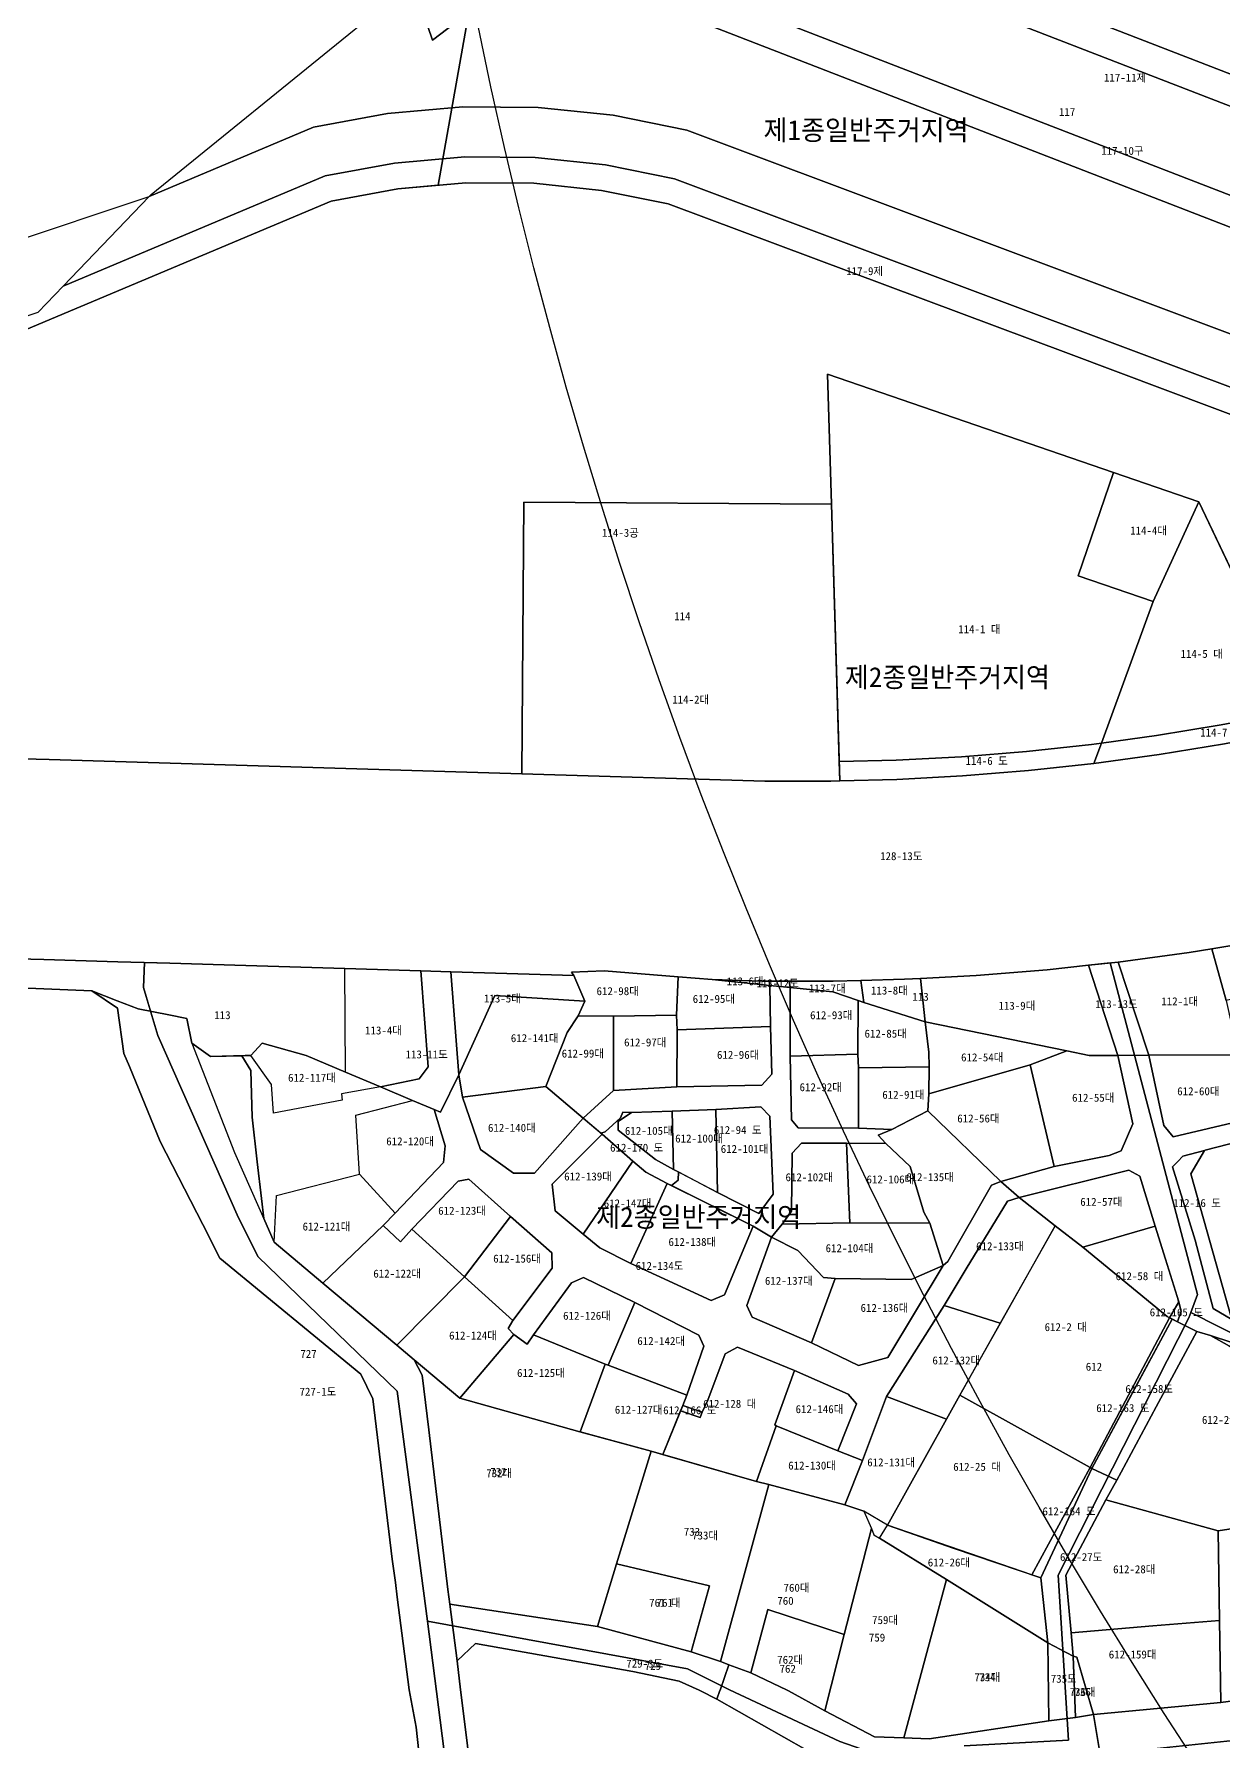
# Model space of a CAD drawing. Header units: metres. Extents: x 198218 to 208474, y 536547 to 547345.
# Drawn here: x 199156.2 to 199394.1, y 544128.4 to 544469.8 of the extents above; entities that cross this region are included whole.
import ezdxf
from ezdxf.enums import TextEntityAlignment as Align

# ---------------------------------------------------------------- set-up
doc = ezdxf.new("R2010")
doc.units = ezdxf.units.M
for name, color, linetype in [('CENTER_RADIUS', 1, 'Continuous'), ('PARCEL_BONBUN', 7, 'Continuous'), ('PARCEL_BUBUN', 8, 'Continuous'), ('PARCEL_LABEL', 3, 'Continuous'), ('ZONING', 5, 'Continuous'), ('ZONING_LABEL', 6, 'Continuous')]:
    doc.layers.add(name, color=color, linetype=linetype)

msp = doc.modelspace()

# ---------------------------------------------------------------- linework, layer by layer
at = {"layer": 'CENTER_RADIUS'}
msp.add_circle((200224.7, 544673.01), 1000, dxfattribs=at)
at = {"layer": 'PARCEL_BONBUN'}
for points in [[(199052.48, 544327.49), (199159.21, 544324.76), (199253.78, 544321.93), (199302.36, 544320.47), (199315.55, 544320.45), (199317.36, 544320.5), (199328.74, 544320.78), (199341.91, 544321.48), (199355.05, 544322.54), (199368.17, 544323.96), (199381.24, 544325.74), (199394.26, 544327.88), (199407.22, 544330.36), (199410.68, 544331.13), (199420.09, 544333.21), (199432.89, 544336.4), (199445.6, 544339.94), (199458.21, 544343.83), (199470.7, 544348.06), (199483.07, 544352.63), (199494.99, 544355.34), (199496.17, 544354.7), (199502, 544343.08), (200291.34, 544739.08)], [(200291.34, 544739.08), (199502, 544343.08), (199496.17, 544354.7), (199494.99, 544355.34), (199488.99, 544358.61), (199363.05, 544405.92), (199283.03, 544435.86), (199269.69, 544438.56), (199256.15, 544439.98), (199242.55, 544440.08), (199228.99, 544438.88), (199215.61, 544436.39), (199102, 544388.62)], [(199259.08, 544508.2), (199470.51, 544426.35), (199564.63, 544452.55), (199706.19, 544522.92)], [(199062.65, 544398.4), (199179.23, 544437.36), (199179.61, 544437.74), (199220.23, 544470.64)], [(199102, 544388.62), (199215.61, 544436.39), (199228.99, 544438.88), (199242.55, 544440.08), (199256.15, 544439.98), (199269.69, 544438.56), (199283.03, 544435.86), (199363.05, 544405.92), (199488.99, 544358.61)], [(199394.26, 544327.88), (199381.24, 544325.74), (199368.17, 544323.96), (199355.05, 544322.54), (199341.91, 544321.48), (199328.74, 544320.78), (199317.36, 544320.5), (199317.36, 544320.5), (199317.36, 544320.5), (199315.55, 544320.45), (199302.36, 544320.47), (199253.78, 544321.93), (199159.21, 544324.76), (199052.48, 544327.49)], [(199401.27, 544288.49), (199391.71, 544286.93), (199387.18, 544286.18), (199373.02, 544284.26), (199367.05, 544283.62), (199358.82, 544282.72), (199344.58, 544281.57), (199333.51, 544280.99), (199330.31, 544280.82), (199321.58, 544280.6), (199316.03, 544280.45), (199307.25, 544280.46), (199303.25, 544280.47), (199301.75, 544280.47), (199291.85, 544280.77), (199285, 544281.32), (199270.19, 544282.52), (199263.69, 544282.24), (199263.69, 544282.24), (199264.14, 544281.6), (199239.59, 544282.33), (199233.58, 544282.51), (199218.37, 544282.97), (199198.57, 544283.56), (199183.38, 544284.02), (199172.98, 544284.33), (199158.19, 544284.77), (199054.67, 544287.42)], [(199054.67, 544287.42), (199158.19, 544284.77), (199172.98, 544284.33), (199183.38, 544284.02), (199198.57, 544283.56), (199218.37, 544282.97), (199233.58, 544282.51), (199239.59, 544282.33), (199264.14, 544281.6), (199266.37, 544276.42), (199248.34, 544277.57), (199248.34, 544277.57), (199241.18, 544261.69), (199237.49, 544254.26), (199236.22, 544254.79), (199231.9, 544256.61), (199225.51, 544259.29), (199218.5, 544262.24), (199210.6, 544265.56), (199201.8, 544268.03), (199199.55, 544265.59), (199198.43, 544265.57), (199191.5, 544265.41), (199187.74, 544268.06), (199186.77, 544272.97), (199183.2, 544273.69), (199177.02, 544274.93), (199172.82, 544276.55), (199167.77, 544278.5), (199126.02, 544280.25)], [(199395.41, 544265.71), (199379.15, 544265.62), (199376.87, 544272.53), (199373.02, 544284.26), (199387.18, 544286.18), (199391.71, 544286.93), (199401.27, 544288.49)], [(199126.02, 544280.25), (199167.77, 544278.5), (199172.89, 544275.06), (199174.2, 544265.98), (199175.28, 544263.41), (199181.42, 544248.41), (199189.96, 544231.79), (199193.39, 544225.07), (199221.53, 544201.84), (199223.93, 544196.95), (199227.8, 544164.85), (199228.47, 544160.23), (199228.8, 544157.31), (199231.22, 544138.78), (199232.61, 544131.27), (199235.44, 544105.33)], [(199369.38, 544125.81), (199368.1, 544133.81), (199364.77, 544145.3), (199363.99, 544145.48), (199358.96, 544148.13), (199338.67, 544160.82), (199325.28, 544169.05), (199326.85, 544171.67), (199322.18, 544174.5), (199318.32, 544175.77), (199303.16, 544179.78), (199300.66, 544180.44), (199281.93, 544185.81), (199279.62, 544186.44), (199265.4, 544190.37), (199265.4, 544190.37), (199265.38, 544190.37), (199241.39, 544197.1), (199232.26, 544204.74), (199228.79, 544207.64), (199213.98, 544220.06), (199204.24, 544228.29), (199202.16, 544232.99), (199201.7, 544236.98), (199200.86, 544244.33), (199199.83, 544253.28), (199199.55, 544262.59), (199197.74, 544265.55), (199198.43, 544265.57), (199199.55, 544265.59), (199201.8, 544268.03), (199210.6, 544265.56), (199218.5, 544262.24), (199225.51, 544259.29), (199231.9, 544256.61), (199236.22, 544254.79), (199237.49, 544254.26), (199241.18, 544261.69), (199248.34, 544277.57), (199266.37, 544276.42), (199264.14, 544281.6), (199263.69, 544282.24), (199270.19, 544282.52), (199285, 544281.32), (199291.85, 544280.77), (199303.35, 544279.59), (199307.43, 544279.18), (199315.92, 544278.31), (199320.99, 544276.56), (199322.15, 544276.16), (199334.39, 544272.33), (199362.72, 544266.49), (199367.24, 544265.56), (199372.93, 544265.59), (199379.15, 544265.62), (199395.41, 544265.71)], [(199235.44, 544105.33), (199232.61, 544131.27), (199231.22, 544138.78), (199228.8, 544157.31), (199228.47, 544160.23), (199227.8, 544164.85), (199223.93, 544196.95), (199221.53, 544201.84), (199193.39, 544225.07), (199189.96, 544231.79), (199181.42, 544248.41), (199175.28, 544263.41), (199174.2, 544265.98), (199172.89, 544275.06), (199167.77, 544278.5), (199167.77, 544278.5), (199172.82, 544276.55), (199177.02, 544274.93), (199183.2, 544273.69), (199186.77, 544272.97), (199187.74, 544268.06), (199191.5, 544265.41), (199197.74, 544265.55), (199199.55, 544262.59), (199199.83, 544253.28), (199200.86, 544244.33), (199201.7, 544236.98), (199202.16, 544232.99), (199204.24, 544228.29), (199213.98, 544220.06), (199228.79, 544207.64), (199232.26, 544204.74), (199233.86, 544201.68), (199235.17, 544190.73), (199238.99, 544158.84), (199239.39, 544155.87), (199240.83, 544144.53), (199241.5, 544138.76), (199242.46, 544131.36), (199244.73, 544112.34)], [(199395.73, 544212.82), (199392.01, 544215.01), (199388.4, 544228.69), (199383.9, 544243.31), (199384.93, 544244.39), (199385.97, 544245.48), (199390.26, 544246.6), (199390.38, 544246.63), (199399.5, 544248.99)], [(199399.5, 544248.99), (199390.38, 544246.63), (199390.26, 544246.6), (199385.97, 544245.48), (199384.93, 544244.39), (199383.9, 544243.31), (199388.4, 544228.69), (199392.01, 544215.01), (199395.73, 544212.82)], [(199315.11, 544124.19), (199292.77, 544136.86), (199293.36, 544138.59), (199293.4, 544138.69), (199295.14, 544143.76), (199295.14, 544143.76), (199299.54, 544142.17), (199306.84, 544138.67), (199307.08, 544138.55), (199314.34, 544134.58), (199324.3, 544129.36), (199330.16, 544129.13), (199335.19, 544128.96), (199359.17, 544132.53), (199364.47, 544133.21), (199368.1, 544133.81), (199369.38, 544125.81)]]:
    msp.add_lwpolyline(points, dxfattribs=at)
for points in [[(199270.57, 544540.43), (199269.7, 544562.79), (199268.99, 544573.43), (199274.09, 544583.06), (199284.56, 544593.13), (199291.39, 544599.7), (199294.48, 544611.67), (199519.2, 544671.52), (199517.45, 544676.63), (199530.32, 544681.16), (199625.75, 544714.74), (199630.3, 544712.67), (199634.64, 544701.81), (199703.96, 544528.49), (199706.19, 544522.92), (199564.63, 544452.55), (199470.51, 544426.35), (199259.08, 544508.2), (199263.72, 544512.83), (199263.96, 544513.07), (199270.57, 544540.43)], [(199291.85, 544280.77), (199301.75, 544280.47), (199303.25, 544280.47), (199307.25, 544280.46), (199316.03, 544280.45), (199321.58, 544280.6), (199330.31, 544280.82), (199333.51, 544280.99), (199344.58, 544281.57), (199358.82, 544282.72), (199367.05, 544283.62), (199373.02, 544284.26), (199376.87, 544272.53), (199379.15, 544265.62), (199372.93, 544265.59), (199367.24, 544265.56), (199362.72, 544266.49), (199334.39, 544272.33), (199322.15, 544276.16), (199320.99, 544276.56), (199315.92, 544278.31), (199307.43, 544279.18), (199303.35, 544279.59), (199291.85, 544280.77)], [(199232.26, 544204.74), (199241.39, 544197.1), (199265.38, 544190.37), (199279.62, 544186.44), (199272.69, 544163.97), (199268.92, 544151.39), (199239.39, 544155.87), (199238.99, 544158.84), (199235.17, 544190.73), (199233.86, 544201.68), (199232.26, 544204.74)], [(199279.62, 544186.44), (199281.92, 544185.81), (199300.66, 544180.44), (199303.16, 544179.78), (199293.51, 544144.42), (199287.62, 544146.37), (199291.26, 544159.55), (199272.69, 544163.97), (199279.62, 544186.44)], [(199299.54, 544142.17), (199295.14, 544143.76), (199295.01, 544143.81), (199293.51, 544144.42), (199303.16, 544179.78), (199318.32, 544175.77), (199322.18, 544174.5), (199323.7, 544171), (199318.21, 544149.79), (199302.97, 544154.83), (199299.54, 544142.17)], [(199324.3, 544129.36), (199314.34, 544134.58), (199318.21, 544149.79), (199323.7, 544171), (199324.18, 544169.72), (199325.28, 544169.05), (199338.67, 544160.82), (199330.16, 544129.13), (199324.3, 544129.36)], [(199291.26, 544159.55), (199287.62, 544146.37), (199268.92, 544151.39), (199272.69, 544163.97), (199291.26, 544159.55)], [(199358.96, 544148.13), (199359.17, 544132.53), (199335.19, 544128.96), (199330.16, 544129.13), (199338.67, 544160.82), (199358.96, 544148.13)], [(199295.14, 544143.76), (199293.4, 544138.69), (199293.36, 544138.59), (199292.77, 544136.86), (199289.47, 544138.58), (199289.21, 544138.69), (199285.21, 544140.51), (199275.93, 544142.41), (199244.48, 544148.04), (199240.83, 544144.53), (199239.39, 544155.87), (199268.92, 544151.39), (199287.62, 544146.37), (199293.51, 544144.42), (199295.01, 544143.81), (199295.14, 544143.76)], [(199299.54, 544142.17), (199302.97, 544154.83), (199318.21, 544149.79), (199314.34, 544134.58), (199307.08, 544138.55), (199306.84, 544138.67), (199299.54, 544142.17)], [(199269.66, 544109.5), (199269.66, 544109.32), (199263.86, 544109.96), (199246.06, 544112.04), (199244.97, 544112.3), (199244.73, 544112.34), (199242.46, 544131.36), (199241.5, 544138.76), (199240.83, 544144.53), (199244.48, 544148.04), (199275.93, 544142.41), (199285.21, 544140.51), (199289.21, 544138.69), (199289.47, 544138.58), (199292.77, 544136.86), (199315.11, 544124.19), (199316.96, 544123.8), (199316.37, 544120.09), (199313.7, 544104.26), (199313.5, 544104.28), (199292.55, 544106.77), (199285.44, 544107.49), (199269.66, 544109.5)], [(199363.99, 544145.48), (199364.47, 544133.21), (199359.17, 544132.53), (199358.96, 544148.13), (199363.99, 544145.48)], [(199368.1, 544133.81), (199364.47, 544133.21), (199363.99, 544145.48), (199364.77, 544145.3), (199368.1, 544133.81)]]:
    msp.add_lwpolyline(points, close=True, dxfattribs=at)
at = {"layer": 'PARCEL_BUBUN'}
for points in [[(199530.32, 544681.16), (199625.75, 544714.74), (199630.3, 544712.67), (199634.64, 544701.81), (199703.96, 544528.49), (199562.47, 544458.18), (199470.82, 544432.66), (199263.72, 544512.83), (199263.96, 544513.07), (199270.57, 544540.43), (199269.7, 544562.79), (199268.99, 544573.43), (199274.09, 544583.06), (199284.56, 544593.13), (199291.39, 544599.7), (199294.48, 544611.67), (199519.2, 544671.52), (199517.45, 544676.63), (199530.32, 544681.16)], [(199793.02, 544566.08), (199797.75, 544549.89), (199570.6, 544436.99), (199469.65, 544408.89), (199293.48, 544477.07), (199276.14, 544480.59), (199258.53, 544482.43), (199240.83, 544482.57), (199232.63, 544481.84), (199259.08, 544508.2), (199470.51, 544426.35), (199564.63, 544452.55), (199706.19, 544522.92), (199793.02, 544566.08)], [(199797.75, 544549.89), (199799.46, 544544.04), (199572.76, 544431.36), (199469.35, 544402.57), (199292.01, 544471.25), (199275.23, 544474.66), (199258.2, 544476.44), (199241.08, 544476.58), (199225.9, 544475.23), (199226.41, 544475.64), (199232.63, 544481.84), (199240.83, 544482.57), (199258.53, 544482.43), (199276.14, 544480.59), (199293.48, 544477.07), (199469.65, 544408.89), (199570.6, 544436.99), (199797.75, 544549.89)], [(199799.46, 544544.04), (199804.87, 544525.51), (199579.6, 544413.55), (199468.34, 544382.56), (199286.77, 544450.59), (199272, 544453.59), (199257.01, 544455.15), (199241.93, 544455.27), (199226.92, 544453.94), (199212.11, 544451.18), (199179.23, 544437.36), (199179.61, 544437.74), (199220.23, 544470.64), (199225.9, 544475.23), (199241.08, 544476.58), (199258.2, 544476.44), (199275.23, 544474.66), (199292.01, 544471.25), (199469.35, 544402.57), (199572.76, 544431.36), (199799.46, 544544.04)], [(199804.87, 544525.51), (199807.72, 544515.76), (199583.2, 544404.17), (199467.88, 544372.06), (199284.31, 544440.9), (199270.48, 544443.7), (199256.45, 544445.17), (199242.34, 544445.28), (199228.28, 544444.04), (199214.41, 544441.45), (199162.01, 544419.41), (199179.23, 544437.36), (199212.11, 544451.18), (199226.92, 544453.94), (199241.93, 544455.27), (199257.01, 544455.15), (199272, 544453.59), (199286.77, 544450.59), (199468.34, 544382.56), (199579.6, 544413.55), (199804.87, 544525.51)], [(199706.19, 544522.92), (199564.63, 544452.55), (199470.51, 544426.35), (199259.08, 544508.2), (199263.72, 544512.83), (199470.82, 544432.66), (199562.47, 544458.18), (199703.96, 544528.49), (199706.19, 544522.92)], [(199315.66, 544375.8), (199314.86, 544401.85), (199372.1, 544382.17), (199365.01, 544361.52), (199380.02, 544356.35), (199369.67, 544328.05), (199367.7, 544327.78), (199354.7, 544326.37), (199341.65, 544325.32), (199328.59, 544324.63), (199317.24, 544324.34), (199315.66, 544375.8)], [(199389.12, 544376.32), (199380.02, 544356.35), (199365.01, 544361.52), (199372.1, 544382.17), (199389.12, 544376.32)], [(199253.78, 544321.93), (199254.15, 544376.2), (199315.66, 544375.8), (199317.36, 544320.5), (199315.55, 544320.45), (199302.36, 544320.47), (199253.78, 544321.93)], [(199389.12, 544376.32), (199408.99, 544334.7), (199406.43, 544334.13), (199393.59, 544331.67), (199380.67, 544329.55), (199369.67, 544328.05), (199380.02, 544356.35), (199389.12, 544376.32)], [(199408.99, 544334.7), (199410.69, 544331.13), (199407.22, 544330.36), (199394.26, 544327.88), (199381.24, 544325.74), (199368.17, 544323.96), (199369.67, 544328.05), (199380.67, 544329.55), (199393.59, 544331.67), (199406.43, 544334.13), (199408.99, 544334.7)], [(199369.67, 544328.05), (199368.17, 544323.96), (199355.05, 544322.54), (199341.91, 544321.48), (199328.74, 544320.78), (199317.36, 544320.5), (199317.24, 544324.34), (199328.59, 544324.63), (199341.65, 544325.32), (199354.7, 544326.37), (199367.7, 544327.78), (199369.67, 544328.05)], [(199391.71, 544286.93), (199401.27, 544288.49), (199409.42, 544290.06), (199412.12, 544280.65), (199394.58, 544276.61), (199391.71, 544286.93)], [(199373.02, 544284.26), (199387.18, 544286.18), (199391.71, 544286.93), (199394.58, 544276.61), (199396.98, 544265.71), (199395.41, 544265.71), (199379.15, 544265.62), (199376.87, 544272.53), (199373.02, 544284.26)], [(199218.37, 544282.97), (199233.58, 544282.51), (199235.05, 544263.32), (199233.24, 544260.93), (199225.51, 544259.29), (199218.5, 544262.24), (199218.37, 544282.97)], [(199333.51, 544280.99), (199344.58, 544281.57), (199358.82, 544282.72), (199367.05, 544283.62), (199372.93, 544265.59), (199367.24, 544265.56), (199362.72, 544266.49), (199334.39, 544272.33), (199333.51, 544280.99)], [(199367.05, 544283.62), (199373.02, 544284.26), (199376.87, 544272.53), (199379.15, 544265.62), (199372.93, 544265.59), (199367.05, 544283.62)], [(199233.58, 544282.51), (199239.59, 544282.33), (199241.18, 544261.69), (199237.49, 544254.26), (199236.22, 544254.79), (199231.9, 544256.61), (199225.51, 544259.29), (199233.24, 544260.93), (199235.05, 544263.32), (199233.58, 544282.51)], [(199239.59, 544282.33), (199264.14, 544281.6), (199266.37, 544276.42), (199248.34, 544277.57), (199241.18, 544261.69), (199239.59, 544282.33)], [(199285, 544281.32), (199284.72, 544273.67), (199272.11, 544273.48), (199265.04, 544273.54), (199266.37, 544276.42), (199264.14, 544281.6), (199263.69, 544282.24), (199270.19, 544282.52), (199285, 544281.32)], [(199266.03, 544253.08), (199272.06, 544258.59), (199284.78, 544259.29), (199301.78, 544259.65), (199303.73, 544261.84), (199303.46, 544271.41), (199303.35, 544279.59), (199307.43, 544279.18), (199307.42, 544265.45), (199307.67, 544252.75), (199309.01, 544251.12), (199321.1, 544251.07), (199327.76, 544250.82), (199325.04, 544249.66), (199326.58, 544247.96), (199318.7, 544248.07), (199309.68, 544248.08), (199307.85, 544246.04), (199307.7, 544234.47), (199305.83, 544231.88), (199303.71, 544229.25), (199299.99, 544231.48), (199283.67, 544239.59), (199285.04, 544240.68), (199285.08, 544242.3), (199292.89, 544238.19), (199301.12, 544234.01), (199304.03, 544237.85), (199303.34, 544253.46), (199301.58, 544255.32), (199292.57, 544254.76), (199283.84, 544254.43), (199275.71, 544254.16), (199273.97, 544254.28), (199273.48, 544253.13), (199270.42, 544250.32), (199269.58, 544250.05), (199266.03, 544253.08)], [(199291.85, 544280.77), (199303.35, 544279.59), (199303.46, 544271.41), (199284.82, 544270.74), (199284.72, 544273.67), (199285, 544281.32), (199291.85, 544280.77)], [(199291.85, 544280.77), (199301.75, 544280.47), (199303.25, 544280.47), (199303.35, 544279.59), (199291.85, 544280.77)], [(199303.25, 544280.47), (199307.25, 544280.46), (199307.43, 544279.18), (199303.35, 544279.59), (199303.25, 544280.47)], [(199307.25, 544280.46), (199316.03, 544280.45), (199321.58, 544280.6), (199322.15, 544276.16), (199320.99, 544276.56), (199315.92, 544278.31), (199307.43, 544279.18), (199307.25, 544280.46)], [(199321.58, 544280.6), (199330.31, 544280.82), (199333.51, 544280.99), (199334.39, 544272.33), (199322.15, 544276.16), (199321.58, 544280.6)], [(199266.37, 544276.42), (199265.04, 544273.54), (199262.81, 544270.18), (199258.56, 544259.42), (199241.92, 544257.26), (199241.18, 544261.69), (199248.34, 544277.57), (199266.37, 544276.42)], [(199320.99, 544276.56), (199320.98, 544265.82), (199307.42, 544265.45), (199307.43, 544279.18), (199315.92, 544278.31), (199320.99, 544276.56)], [(199322.15, 544276.16), (199334.39, 544272.33), (199335.16, 544266.22), (199335.21, 544263.33), (199321.08, 544263.11), (199320.98, 544265.82), (199320.99, 544276.56), (199322.15, 544276.16)], [(199265.04, 544273.54), (199272.11, 544273.48), (199272.06, 544258.59), (199266.03, 544253.08), (199258.56, 544259.42), (199262.81, 544270.18), (199265.04, 544273.54)], [(199272.11, 544273.48), (199284.72, 544273.67), (199284.82, 544270.74), (199284.78, 544259.29), (199272.06, 544258.59), (199272.11, 544273.48)], [(199303.46, 544271.41), (199303.73, 544261.84), (199301.78, 544259.65), (199284.78, 544259.29), (199284.82, 544270.74), (199303.46, 544271.41)], [(199362.72, 544266.49), (199355.42, 544263.72), (199335.13, 544257.94), (199335.21, 544263.33), (199335.16, 544266.22), (199334.39, 544272.33), (199362.72, 544266.49)], [(199218.5, 544262.24), (199225.51, 544259.29), (199217.69, 544257.91), (199217.83, 544256.64), (199204.1, 544254.08), (199203.73, 544259.8), (199199.55, 544265.59), (199201.8, 544268.03), (199210.6, 544265.56), (199218.5, 544262.24)], [(199307.42, 544265.45), (199320.98, 544265.82), (199321.08, 544263.11), (199321.1, 544251.07), (199309.01, 544251.12), (199307.67, 544252.75), (199307.42, 544265.45)], [(199372.93, 544265.59), (199375.91, 544251.93), (199373.6, 544246.55), (199371.22, 544245.56), (199360.19, 544243.41), (199355.42, 544263.72), (199362.72, 544266.49), (199367.24, 544265.56), (199372.93, 544265.59)], [(199335.21, 544263.33), (199335.13, 544257.94), (199334.97, 544254.55), (199327.76, 544250.82), (199321.1, 544251.07), (199321.08, 544263.11), (199335.21, 544263.33)], [(199335.13, 544257.94), (199355.42, 544263.72), (199360.19, 544243.41), (199349.54, 544240.42), (199334.97, 544254.55), (199335.13, 544257.94)], [(199395.41, 544265.71), (199398.15, 544252.68), (199383.98, 544249.33), (199382.14, 544251.57), (199379.15, 544265.62), (199395.41, 544265.71)], [(199241.18, 544261.69), (199241.92, 544257.26), (199245.51, 544246.79), (199252.09, 544242.08), (199256.29, 544242.05), (199266.03, 544253.08), (199269.84, 544249.83), (199259.85, 544239.88), (199260.45, 544234.52), (199266.02, 544229.86), (199269.37, 544227.16), (199275.58, 544224), (199291.63, 544216.6), (199294.29, 544217.74), (199299.99, 544231.48), (199303.71, 544229.25), (199298.76, 544215.6), (199299.82, 544213.28), (199311.66, 544208.15), (199321.05, 544203.58), (199326.97, 544205.22), (199338.03, 544223.59), (199338.92, 544224.39), (199347.67, 544239.69), (199349.54, 544240.42), (199353.18, 544237.22), (199350.86, 544236.45), (199342.63, 544222.9), (199338.24, 544215.6), (199326.65, 544197.38), (199321.87, 544184.61), (199316.96, 544186.53), (199320.69, 544195.95), (199319.01, 544197.9), (199308.27, 544202.63), (199296.91, 544207.28), (199294.45, 544205.93), (199290.94, 544196.67), (199289.84, 544194.26), (199285.93, 544195.62), (199286.73, 544197.7), (199290.13, 544207.49), (199289.14, 544209.69), (199276.34, 544216.2), (199266.12, 544221.18), (199263.72, 544220.12), (199256.07, 544209.74), (199254.85, 544207.84), (199252.17, 544209.82), (199251.04, 544211.01), (199251.97, 544212.6), (199259.85, 544223.05), (199259.77, 544226.12), (199251.47, 544233.39), (199243.14, 544240.83), (199241.05, 544240.44), (199231.79, 544230.87), (199229.5, 544228.35), (199226.06, 544231.57), (199228.46, 544234.06), (199238.12, 544244.16), (199238.46, 544247.52), (199236.22, 544254.79), (199237.49, 544254.26), (199241.18, 544261.69)], [(199241.92, 544257.26), (199258.56, 544259.42), (199266.03, 544253.08), (199256.29, 544242.05), (199252.09, 544242.08), (199245.51, 544246.79), (199241.92, 544257.26)], [(199236.22, 544254.79), (199238.46, 544247.52), (199238.12, 544244.16), (199228.46, 544234.06), (199221.32, 544241.86), (199220.56, 544253.67), (199231.9, 544256.61), (199236.22, 544254.79)], [(199269.58, 544250.05), (199270.42, 544250.32), (199273.48, 544253.13), (199273.97, 544254.28), (199275.71, 544254.16), (199272.99, 544252.41), (199273.05, 544250.64), (199280.47, 544244.8), (199284.09, 544242.82), (199285.08, 544242.3), (199285.04, 544240.68), (199283.67, 544239.59), (199282.82, 544240.01), (199278.57, 544242.29), (199275.96, 544244.46), (199269.84, 544249.83), (199269.58, 544250.05)], [(199283.84, 544254.43), (199284.09, 544242.82), (199280.47, 544244.8), (199273.05, 544250.64), (199272.99, 544252.41), (199275.71, 544254.16), (199283.84, 544254.43)], [(199292.57, 544254.76), (199292.89, 544238.19), (199284.09, 544242.82), (199283.84, 544254.43), (199292.57, 544254.76)], [(199292.57, 544254.76), (199301.58, 544255.32), (199303.34, 544253.46), (199304.03, 544237.85), (199301.12, 544234.01), (199292.89, 544238.19), (199292.57, 544254.76)], [(199334.97, 544254.55), (199349.54, 544240.42), (199347.67, 544239.69), (199338.92, 544224.39), (199338.03, 544223.59), (199335.37, 544232.03), (199334.15, 544234.24), (199331.43, 544243.4), (199326.58, 544247.96), (199325.04, 544249.66), (199327.76, 544250.82), (199334.97, 544254.55)], [(199269.84, 544249.83), (199275.96, 544244.46), (199266.02, 544229.86), (199260.45, 544234.52), (199259.85, 544239.88), (199269.84, 544249.83)], [(199309.68, 544248.08), (199318.7, 544248.07), (199319.33, 544232.11), (199305.83, 544231.88), (199307.7, 544234.47), (199307.85, 544246.04), (199309.68, 544248.08)], [(199326.58, 544247.96), (199331.43, 544243.4), (199334.15, 544234.24), (199335.37, 544232.03), (199319.33, 544232.11), (199318.7, 544248.07), (199326.58, 544247.96)], [(199390.26, 544246.6), (199387.53, 544241.9), (199395.73, 544212.82), (199392.01, 544215.01), (199388.4, 544228.69), (199383.9, 544243.31), (199384.93, 544244.39), (199385.97, 544245.48), (199390.26, 544246.6)], [(199275.96, 544244.46), (199278.57, 544242.29), (199282.82, 544240.01), (199275.58, 544224), (199269.37, 544227.16), (199266.02, 544229.86), (199275.96, 544244.46)], [(199375.11, 544242.69), (199377.35, 544241.49), (199380.43, 544231.47), (199365.95, 544227.25), (199360.42, 544231.5), (199353.18, 544237.22), (199375.11, 544242.69)], [(199204.7, 544237.6), (199221.32, 544241.86), (199228.46, 544234.06), (199226.06, 544231.57), (199213.98, 544220.06), (199213.98, 544220.06), (199204.24, 544228.29), (199204.7, 544237.6)], [(199241.05, 544240.44), (199243.14, 544240.83), (199251.47, 544233.39), (199242.27, 544221.33), (199231.79, 544230.87), (199241.05, 544240.44)], [(199282.82, 544240.01), (199299.99, 544231.48), (199294.29, 544217.74), (199291.63, 544216.6), (199275.58, 544224), (199282.82, 544240.01)], [(199350.86, 544236.45), (199353.18, 544237.22), (199360.42, 544231.5), (199349.42, 544212.08), (199338.24, 544215.6), (199342.63, 544222.9), (199350.86, 544236.45)], [(199251.47, 544233.39), (199259.77, 544226.12), (199259.85, 544223.05), (199251.97, 544212.6), (199242.27, 544221.33), (199251.47, 544233.39)], [(199319.33, 544232.11), (199335.37, 544232.03), (199338.03, 544223.59), (199331.64, 544220.79), (199316.44, 544220.97), (199314.06, 544221.22), (199308.97, 544226.6), (199303.71, 544229.25), (199305.83, 544231.88), (199319.33, 544232.11)], [(199229.5, 544228.35), (199231.79, 544230.87), (199242.27, 544221.33), (199228.79, 544207.64), (199228.79, 544207.64), (199213.98, 544220.06), (199226.06, 544231.57), (199229.5, 544228.35)], [(199303.71, 544229.25), (199308.97, 544226.6), (199314.06, 544221.22), (199316.44, 544220.97), (199311.66, 544208.15), (199299.82, 544213.28), (199298.76, 544215.6), (199303.71, 544229.25)], [(199349.46, 544212.07), (199360.42, 544231.5), (199365.95, 544227.25), (199382.83, 544213.4), (199383.29, 544213.14), (199367.43, 544183.22), (199341.36, 544197.7), (199349.46, 544212.07)], [(199365.95, 544227.25), (199380.43, 544231.47), (199385.12, 544216.31), (199383.29, 544213.16), (199382.83, 544213.4), (199365.95, 544227.25)], [(199338.03, 544223.59), (199326.97, 544205.22), (199321.05, 544203.58), (199311.66, 544208.15), (199316.44, 544220.97), (199331.64, 544220.79), (199338.03, 544223.59)], [(199251.97, 544212.6), (199251.04, 544211.01), (199252.17, 544209.82), (199241.39, 544197.1), (199232.26, 544204.74), (199228.79, 544207.64), (199242.27, 544221.33), (199251.97, 544212.6)], [(199263.72, 544220.12), (199266.12, 544221.18), (199276.34, 544216.2), (199271.05, 544203.68), (199270.45, 544203.84), (199256.07, 544209.74), (199263.72, 544220.12)], [(199276.34, 544216.2), (199289.14, 544209.69), (199290.13, 544207.49), (199286.73, 544197.7), (199271.05, 544203.68), (199276.34, 544216.2)], [(199349.42, 544212.08), (199341.36, 544197.7), (199338.68, 544192.87), (199326.65, 544197.38), (199338.24, 544215.6), (199349.42, 544212.08)], [(199385.12, 544216.31), (199385.58, 544214.47), (199384.88, 544212.31), (199383.77, 544212.9), (199383.29, 544213.16), (199385.12, 544216.31)], [(199367.43, 544183.22), (199383.29, 544213.14), (199383.78, 544212.86), (199367.77, 544183.03), (199367.43, 544183.22)], [(199383.78, 544212.86), (199384.88, 544212.31), (199388.77, 544210.39), (199380.58, 544195.33), (199373.6, 544182.28), (199372.72, 544180.67), (199367.77, 544183.03), (199377.06, 544200.43), (199383.78, 544212.86)], [(199254.85, 544207.84), (199256.07, 544209.74), (199270.45, 544203.84), (199265.4, 544190.37), (199265.38, 544190.37), (199241.39, 544197.1), (199252.17, 544209.82), (199254.85, 544207.84)], [(199388.77, 544210.39), (199391.49, 544209.6), (199395.25, 544207.48), (199405.7, 544200.94), (199409.55, 544198.65), (199428.62, 544187.16), (199423.27, 544175.27), (199393.01, 544170.55), (199370.57, 544176.77), (199372.72, 544180.67), (199373.6, 544182.28), (199380.58, 544195.33), (199388.77, 544210.39)], [(199395.73, 544208.19), (199410.51, 544200.33), (199426, 544192.09), (199444.25, 544182.31), (199469.15, 544190.18), (199471.46, 544190.01), (199470.88, 544169.59), (199458.36, 544169.05), (199442.97, 544178.41), (199428.62, 544187.16), (199409.55, 544198.65), (199405.7, 544200.94), (199395.25, 544207.48), (199391.49, 544209.6), (199395.73, 544208.19)], [(199233.86, 544201.68), (199232.26, 544204.74), (199241.39, 544197.1), (199265.38, 544190.37), (199279.62, 544186.44), (199272.69, 544163.97), (199268.92, 544151.39), (199239.39, 544155.87), (199238.99, 544158.84), (199235.17, 544190.73), (199233.86, 544201.68)], [(199296.91, 544207.28), (199308.27, 544202.63), (199304.33, 544191.73), (199304.63, 544191.55), (199300.66, 544180.44), (199281.93, 544185.81), (199285.5, 544194.57), (199289.42, 544193.21), (199289.84, 544194.26), (199290.94, 544196.67), (199294.45, 544205.93), (199296.91, 544207.28)], [(199271.05, 544203.68), (199286.73, 544197.7), (199285.93, 544195.62), (199281.93, 544185.81), (199281.92, 544185.81), (199279.62, 544186.44), (199265.4, 544190.37), (199270.45, 544203.84), (199271.05, 544203.68)], [(199319.01, 544197.9), (199320.69, 544195.95), (199316.96, 544186.53), (199304.63, 544191.55), (199304.33, 544191.73), (199308.27, 544202.63), (199319.01, 544197.9)], [(199338.67, 544192.88), (199341.36, 544197.7), (199367.43, 544183.22), (199355.73, 544161.74), (199326.85, 544171.67), (199338.67, 544192.88)], [(199285.93, 544195.62), (199289.84, 544194.26), (199289.42, 544193.21), (199285.5, 544194.57), (199285.93, 544195.62)], [(199338.68, 544192.87), (199326.85, 544171.67), (199322.18, 544174.5), (199318.32, 544175.77), (199321.87, 544184.61), (199326.65, 544197.38), (199338.68, 544192.87)], [(199316.96, 544186.53), (199321.87, 544184.61), (199318.32, 544175.77), (199303.16, 544179.78), (199300.66, 544180.44), (199304.63, 544191.55), (199316.96, 544186.53)], [(199303.16, 544179.78), (199293.51, 544144.42), (199287.62, 544146.37), (199291.26, 544159.55), (199272.69, 544163.97), (199279.62, 544186.44), (199281.92, 544185.81), (199300.66, 544180.44), (199303.16, 544179.78)], [(199367.43, 544183.22), (199367.77, 544183.03), (199357.54, 544161.12), (199355.73, 544161.74), (199367.43, 544183.22)], [(199372.72, 544180.67), (199370.57, 544176.77), (199362.56, 544161.68), (199363.58, 544150.12), (199363.99, 544145.48), (199358.96, 544148.13), (199357.54, 544161.12), (199367.77, 544183.03), (199372.72, 544180.67)], [(199323.7, 544171), (199318.21, 544149.79), (199302.97, 544154.83), (199299.54, 544142.17), (199295.14, 544143.76), (199295.01, 544143.81), (199293.51, 544144.42), (199303.16, 544179.78), (199318.32, 544175.77), (199322.18, 544174.5), (199323.7, 544171)], [(199370.57, 544176.77), (199393.01, 544170.55), (199393.28, 544152.59), (199379.94, 544151.53), (199363.58, 544150.12), (199362.56, 544161.68), (199370.57, 544176.77)], [(199423.27, 544175.27), (199425.8, 544160.04), (199427.44, 544148.27), (199428.42, 544140.96), (199410.46, 544138.52), (199393.55, 544136.22), (199393.28, 544152.59), (199393.01, 544170.55), (199423.27, 544175.27)], [(199338.67, 544160.82), (199330.16, 544129.13), (199324.3, 544129.36), (199314.34, 544134.58), (199318.21, 544149.79), (199323.7, 544171), (199324.18, 544169.72), (199325.28, 544169.05), (199338.67, 544160.82)], [(199326.85, 544171.67), (199340.01, 544167.11), (199357.54, 544161.12), (199358.96, 544148.13), (199338.67, 544160.82), (199325.28, 544169.05), (199326.85, 544171.67)], [(199291.26, 544159.55), (199287.62, 544146.37), (199268.92, 544151.39), (199272.69, 544163.97), (199291.26, 544159.55)], [(199358.96, 544148.13), (199359.17, 544132.53), (199335.19, 544128.96), (199330.16, 544129.13), (199338.67, 544160.82), (199358.96, 544148.13)], [(199268.92, 544151.39), (199287.62, 544146.37), (199293.51, 544144.42), (199295.01, 544143.81), (199295.14, 544143.76), (199293.4, 544138.69), (199293.36, 544138.59), (199292.77, 544136.86), (199289.47, 544138.58), (199289.21, 544138.69), (199285.21, 544140.51), (199275.93, 544142.41), (199244.48, 544148.04), (199240.83, 544144.53), (199239.39, 544155.87), (199268.92, 544151.39)], [(199302.97, 544154.83), (199318.21, 544149.79), (199314.34, 544134.58), (199307.08, 544138.55), (199306.84, 544138.67), (199299.54, 544142.17), (199302.97, 544154.83)], [(199379.94, 544151.53), (199393.28, 544152.59), (199393.55, 544136.22), (199368.1, 544133.81), (199364.77, 544145.3), (199363.99, 544145.48), (199363.58, 544150.12), (199379.94, 544151.53)], [(199240.83, 544144.53), (199244.48, 544148.04), (199275.93, 544142.41), (199285.21, 544140.51), (199289.21, 544138.69), (199289.47, 544138.58), (199292.77, 544136.86), (199315.11, 544124.19), (199316.96, 544123.8), (199316.37, 544120.09), (199313.7, 544104.26), (199313.5, 544104.28), (199292.55, 544106.77), (199285.44, 544107.49), (199269.66, 544109.5), (199269.66, 544109.32), (199263.86, 544109.96), (199246.06, 544112.04), (199244.97, 544112.3), (199244.73, 544112.34), (199242.46, 544131.36), (199241.5, 544138.76), (199240.83, 544144.53)], [(199363.99, 544145.48), (199364.47, 544133.21), (199359.17, 544132.53), (199358.96, 544148.13), (199363.99, 544145.48)], [(199368.1, 544133.81), (199364.47, 544133.21), (199363.99, 544145.48), (199364.77, 544145.3), (199368.1, 544133.81)], [(199375.73, 544126.48), (199406.11, 544129.68), (199410.54, 544103.14), (199403.16, 544095.15), (199395.58, 544086.59), (199378, 544097.57), (199375.73, 544126.48)]]:
    msp.add_lwpolyline(points, close=True, dxfattribs=at)
for points in [[(199808.93, 544511.61), (199496.17, 544354.7), (199494.99, 544355.34), (199488.99, 544358.61), (199363.05, 544405.92), (199283.03, 544435.86), (199269.69, 544438.56), (199256.15, 544439.98), (199242.55, 544440.08), (199228.99, 544438.88), (199215.61, 544436.39), (199102, 544388.62)], [(199126.84, 544404), (199157.03, 544414.23), (199162.01, 544419.41), (199214.41, 544441.45), (199228.28, 544444.04), (199242.34, 544445.28), (199256.45, 544445.17), (199270.48, 544443.7), (199284.31, 544440.9), (199467.88, 544372.06), (199583.2, 544404.17)], [(199102, 544388.62), (199215.61, 544436.39), (199228.99, 544438.88), (199242.55, 544440.08), (199256.15, 544439.98), (199269.69, 544438.56), (199283.03, 544435.86), (199363.05, 544405.92), (199488.99, 544358.61)], [(199410.69, 544331.13), (199389.12, 544376.32), (199389.12, 544376.32), (199372.1, 544382.17), (199314.86, 544401.85), (199315.66, 544375.8), (199254.15, 544376.2), (199253.78, 544321.93), (199159.21, 544324.76), (199052.48, 544327.49)], [(199052.48, 544327.49), (199159.21, 544324.76), (199253.78, 544321.93), (199302.36, 544320.47), (199315.55, 544320.45), (199317.36, 544320.5), (199328.74, 544320.78), (199341.91, 544321.48), (199355.05, 544322.54), (199368.17, 544323.96), (199381.24, 544325.74), (199394.26, 544327.88)], [(199401.27, 544288.49), (199391.71, 544286.93), (199387.18, 544286.18), (199373.02, 544284.26), (199367.05, 544283.62), (199358.82, 544282.72), (199344.58, 544281.57), (199333.51, 544280.99), (199330.31, 544280.82), (199321.58, 544280.6), (199316.03, 544280.45), (199307.25, 544280.46), (199303.25, 544280.47), (199301.75, 544280.47), (199291.85, 544280.77), (199285, 544281.32), (199270.19, 544282.52), (199263.69, 544282.24), (199264.14, 544281.6), (199239.59, 544282.33), (199233.58, 544282.51), (199218.37, 544282.97), (199198.57, 544283.56), (199183.38, 544284.02), (199172.98, 544284.33), (199158.19, 544284.77), (199054.67, 544287.42)], [(199235.44, 544105.33), (199232.61, 544131.27), (199231.22, 544138.78), (199228.8, 544157.31), (199228.47, 544160.23), (199227.8, 544164.85), (199223.93, 544196.95), (199221.53, 544201.84), (199193.39, 544225.07), (199189.96, 544231.79), (199181.42, 544248.41), (199175.28, 544263.41), (199174.2, 544265.98), (199172.89, 544275.06), (199167.77, 544278.5), (199167.77, 544278.5), (199172.82, 544276.55), (199177.02, 544274.93), (199183.2, 544273.69), (199186.77, 544272.97), (199187.74, 544268.06), (199196.31, 544246.17), (199204.24, 544228.29), (199213.98, 544220.06), (199228.79, 544207.64), (199232.26, 544204.74), (199233.86, 544201.68), (199235.17, 544190.73), (199238.99, 544158.84), (199239.39, 544155.87), (199240.83, 544144.53), (199241.5, 544138.76), (199242.46, 544131.36), (199244.73, 544112.34)], [(199395.73, 544208.19), (199391.49, 544209.6), (199388.77, 544210.39), (199384.88, 544212.31), (199385.58, 544214.47), (199384.89, 544217.23), (199380.43, 544231.47), (199377.35, 544241.49), (199375.11, 544242.69), (199353.18, 544237.22), (199349.54, 544240.42), (199360.19, 544243.41), (199371.22, 544245.56), (199373.6, 544246.55), (199375.91, 544251.93), (199372.93, 544265.59), (199379.15, 544265.62), (199382.14, 544251.57), (199383.98, 544249.33), (199398.15, 544252.68)], [(199399.5, 544248.99), (199390.38, 544246.63), (199390.26, 544246.6), (199385.97, 544245.48), (199384.93, 544244.39), (199383.9, 544243.31), (199388.4, 544228.69), (199392.01, 544215.01), (199395.73, 544212.82)], [(199395.73, 544212.82), (199387.53, 544241.9), (199390.26, 544246.6), (199390.38, 544246.63), (199399.5, 544248.99)], [(199315.11, 544124.19), (199292.77, 544136.86), (199293.36, 544138.59), (199293.4, 544138.69), (199295.14, 544143.76), (199295.14, 544143.76), (199299.54, 544142.17), (199306.84, 544138.67), (199307.08, 544138.55), (199314.34, 544134.58), (199324.3, 544129.36), (199330.16, 544129.13), (199335.19, 544128.96), (199359.17, 544132.53), (199364.47, 544133.21), (199368.1, 544133.81), (199369.38, 544125.81)], [(199369.38, 544125.81), (199368.1, 544133.81), (199393.55, 544136.22), (199410.46, 544138.52), (199428.42, 544140.96), (199428.42, 544140.96), (199436.28, 544140.74), (199446.09, 544139.98), (199449.57, 544138.46), (199450.91, 544137.88), (199460.87, 544133.03), (199464.68, 544129.1), (199467.62, 544123.59)], [(199452.22, 544127.85), (199446.91, 544130.47), (199442.76, 544132.16), (199440.17, 544132.49), (199424.7, 544132.02), (199406.11, 544129.68), (199375.73, 544126.48)]]:
    msp.add_lwpolyline(points, dxfattribs=at)
at = {"layer": 'ZONING'}
for points in [[(199102, 544388.62), (199215.61, 544436.39), (199228.99, 544438.88), (199237.06, 544439.59), (199243.17, 544474.11), (199235.88, 544468.62), (199233.17, 544476.62)], [(199233.17, 544476.62), (199235.88, 544468.62), (199243.17, 544474.11), (199237.06, 544439.59), (199228.99, 544438.88), (199215.61, 544436.39), (199102, 544388.62)], [(199731.47, 544472.75), (199496.17, 544354.7), (199494.99, 544355.34), (199483.07, 544352.63), (199470.7, 544348.06), (199458.21, 544343.83), (199445.6, 544339.94), (199432.89, 544336.4), (199420.09, 544333.21), (199410.69, 544331.13), (199389.12, 544376.32), (199372.1, 544382.17), (199314.86, 544401.85), (199315.66, 544375.8), (199254.15, 544376.2), (199253.78, 544321.93), (199159.21, 544324.76), (199052.48, 544327.49)], [(199052.48, 544327.49), (199159.21, 544324.76), (199253.78, 544321.93), (199302.36, 544320.47), (199317.36, 544320.5), (199328.74, 544320.78), (199341.91, 544321.48), (199355.05, 544322.54), (199368.17, 544323.96), (199381.24, 544325.74), (199394.26, 544327.88), (199407.22, 544330.36), (199410.69, 544331.13), (199420.09, 544333.21), (199432.89, 544336.4), (199445.6, 544339.94), (199458.21, 544343.83), (199470.7, 544348.06), (199483.07, 544352.63), (199494.99, 544355.34), (199496.17, 544354.7), (199731.47, 544472.75)], [(199323.09, 544126.45), (199317.35, 544128.42), (199295.29, 544138.75), (199286.92, 544142.95), (199234.91, 544152.51), (199234.91, 544152.51), (199228.85, 544198.49), (199201.02, 544225.33), (199197.1, 544233.15), (199180.98, 544269.56), (199178.13, 544279.18), (199178.28, 544284.17), (199183.38, 544284.02), (199198.57, 544283.56), (199218.37, 544282.97), (199233.58, 544282.51), (199239.59, 544282.33), (199264.14, 544281.6), (199263.69, 544282.24), (199270.19, 544282.52), (199285, 544281.32), (199291.85, 544280.77), (199301.75, 544280.47), (199303.25, 544280.47), (199307.25, 544280.46), (199316.03, 544280.45), (199321.58, 544280.6), (199330.31, 544280.82), (199333.51, 544280.99), (199344.58, 544281.57), (199358.82, 544282.72), (199367.05, 544283.62), (199371.41, 544284.09), (199388.87, 544217.81), (199387.51, 544214.18), (199387.11, 544213.13), (199360.99, 544161.65), (199363.06, 544128.67), (199342.23, 544127.58)], [(199445.29, 544184.98), (199387.51, 544214.18), (199388.87, 544217.81), (199371.41, 544284.09), (199367.05, 544283.62), (199358.82, 544282.72), (199344.58, 544281.57), (199333.51, 544280.99), (199330.31, 544280.82), (199321.58, 544280.6), (199316.03, 544280.45), (199307.25, 544280.46), (199303.25, 544280.47), (199301.75, 544280.47), (199291.85, 544280.77), (199285, 544281.32), (199270.19, 544282.52), (199263.69, 544282.24), (199264.14, 544281.6), (199239.59, 544282.33), (199233.58, 544282.51), (199218.37, 544282.97), (199198.57, 544283.56), (199183.38, 544284.02), (199178.28, 544284.17), (199178.13, 544279.18), (199179.53, 544274.43), (199180.98, 544269.56), (199197.1, 544233.15), (199201.02, 544225.33), (199228.85, 544198.49), (199234.91, 544152.51), (199241.46, 544101.44)], [(199342.23, 544127.58), (199363.06, 544128.67), (199360.99, 544161.65), (199387.11, 544213.13), (199387.51, 544214.18), (199445.29, 544184.98), (199468.98, 544191.99), (199475.55, 544192.18), (199494.68, 544191.19), (199503.86, 544191.08), (199498.39, 544268.56), (199591.51, 544272.3)], [(199241.46, 544101.44), (199234.91, 544152.51), (199286.92, 544142.95), (199295.29, 544138.75), (199317.35, 544128.42), (199323.09, 544126.45)]]:
    msp.add_lwpolyline(points, dxfattribs=at)
msp.add_lwpolyline([(199253.78, 544321.93), (199254.15, 544376.2), (199315.66, 544375.8), (199314.86, 544401.85), (199372.1, 544382.17), (199389.12, 544376.32), (199410.69, 544331.13), (199407.22, 544330.36), (199394.26, 544327.88), (199381.24, 544325.74), (199368.17, 544323.96), (199355.05, 544322.54), (199341.91, 544321.48), (199328.74, 544320.78), (199317.36, 544320.5), (199302.36, 544320.47), (199253.78, 544321.93)], close=True, dxfattribs=at)

# ---------------------------------------------------------------- texts
at = {"layer": 'PARCEL_LABEL'}
for s, p in [('117-11제', (199374.39, 544461.11)), ('117', (199362.8, 544454.25)), ('117-10구', (199373.85, 544446.48)), ('117-9제', (199322.31, 544422.42)), ('114-3공', (199273.47, 544370.1)), ('114-4대', (199379.08, 544370.54)), ('114', (199285.86, 544353.42)), ('114-1 대', (199345.24, 544350.83)), ('114-5 대', (199389.7, 544345.89)), ('114-2대', (199287.52, 544336.75)), ('114-7 도', (199393.63, 544330.17)), ('114-6 도', (199346.7, 544324.49)), ('128-13도', (199329.63, 544305.45)), ('113-6대', (199298.41, 544280.42)), ('113-12도', (199304.9, 544280.04)), ('113-7대', (199314.82, 544279.02)), ('113-8대', (199327.25, 544278.58)), ('113-5대', (199249.87, 544276.99)), ('612-98대', (199272.92, 544278.46)), ('612-95대', (199292.15, 544276.9)), ('113', (199333.5, 544277.33)), ('113-9대', (199352.75, 544275.54)), ('113-13도', (199372.68, 544275.87)), ('112-1대', (199385.32, 544276.42)), ('113', (199193.89, 544273.66)), ('612-93대', (199315.62, 544273.65)), ('113-4대', (199226.09, 544270.6)), ('612-141대', (199256.32, 544269.06)), ('612-85대', (199326.51, 544269.96)), ('113-11도', (199234.73, 544265.82)), ('612-99대', (199265.95, 544265.98)), ('612-97대', (199278.43, 544268.21)), ('612-96대', (199297.01, 544265.72)), ('612-54대', (199345.82, 544265.22)), ('612-117대', (199211.78, 544261.14)), ('612-92대', (199313.52, 544259.25)), ('612-60대', (199389.04, 544258.44)), ('612-91대', (199330.06, 544257.74)), ('612-55대', (199368.02, 544257.15)), ('612-56대', (199345.06, 544253)), ('612-120대', (199231.41, 544248.43)), ('612-140대', (199251.76, 544251.13)), ('612-105대', (199279.14, 544250.53)), ('612-100대', (199289.19, 544248.99)), ('612-94 도', (199296.92, 544250.69)), ('612-170 도', (199276.72, 544247.16)), ('612-101대', (199298.3, 544246.91)), ('612-139대', (199266.99, 544241.4)), ('612-102대', (199311.25, 544241.25)), ('612-135대', (199335.37, 544241.27)), ('612-106대', (199327.45, 544240.82)), ('612-123대', (199241.8, 544234.55)), ('612-147대', (199274.9, 544236.03)), ('612-57대', (199369.65, 544236.33)), ('112-16 도', (199388.78, 544236.09)), ('612-121대', (199214.68, 544231.39)), ('612-138대', (199287.85, 544228.31)), ('612-133대', (199349.37, 544227.46)), ('612-156대', (199252.8, 544224.98)), ('612-104대', (199319.27, 544227.06)), ('612-122대', (199228.83, 544221.98)), ('612-134도', (199281.28, 544223.52)), ('612-137대', (199307.14, 544220.54)), ('612-58 대', (199377.26, 544221.47)), ('612-136대', (199326.26, 544215.13)), ('612-165 도', (199384.63, 544214.24)), ('612-126대', (199266.78, 544213.55)), ('612-2 대', (199362.52, 544211.29)), ('612-124대', (199243.98, 544209.6)), ('612-142대', (199281.62, 544208.5)), ('727', (199211.1, 544205.92)), ('612-132대', (199340.63, 544204.62)), ('612-125대', (199257.57, 544202.12)), ('612', (199368.16, 544203.36)), ('727-1도', (199212.98, 544198.37)), ('612-158도', (199379.21, 544198.91)), ('612-127대', (199277.12, 544194.77)), ('612-166 도', (199287.33, 544194.66)), ('612-128 대', (199295.32, 544195.95)), ('612-146대', (199313.27, 544194.88)), ('612-163 도', (199373.94, 544195.09)), ('612-29대', (199393.99, 544192.73)), ('612-130대', (199311.79, 544183.6)), ('612-131대', (199327.6, 544184.24)), ('612-25 대', (199344.79, 544183.35)), ('732대', (199249.23, 544182.07)), ('732', (199249.08, 544182.35)), ('612-164 도', (199363.18, 544174.46)), ('733', (199287.78, 544170.36)), ('733대', (199290.4, 544169.62)), ('612-26대', (199339.16, 544164.22)), ('612-27도', (199365.6, 544165.3)), ('612-28대', (199376.22, 544162.86)), ('760대', (199308.68, 544159.17)), ('761 대', (199282.35, 544156.17)), ('761', (199282.35, 544156.17)), ('760', (199306.48, 544156.55)), ('759대', (199326.39, 544152.7)), ('759', (199324.79, 544149.2)), ('612-159대', (199375.89, 544145.82)), ('729-3도', (199278.32, 544143.99)), ('729', (199279.96, 544143.52)), ('762대', (199307.42, 544144.77)), ('762', (199306.93, 544142.97)), ('734대', (199346.85, 544141.28)), ('734', (199346.85, 544141.28)), ('735도', (199362.12, 544140.97)), ('735도', (199362.12, 544140.97)), ('736대', (199365.89, 544138.32)), ('736', (199365.89, 544138.32))]:
    msp.add_text(s, height=1.6, dxfattribs=at).set_placement(p, align=Align.MIDDLE_CENTER)
at = {"layer": 'ZONING_LABEL'}
for s, p in [('제1종일반주거지역', (199322.59, 544450.63)), ('제2종일반주거지역', (199338.85, 544341.24)), ('제2종일반주거지역', (199289.13, 544233.31))]:
    msp.add_text(s, height=4, dxfattribs=at).set_placement(p, align=Align.MIDDLE_CENTER)

doc.saveas('drawing.dxf')
